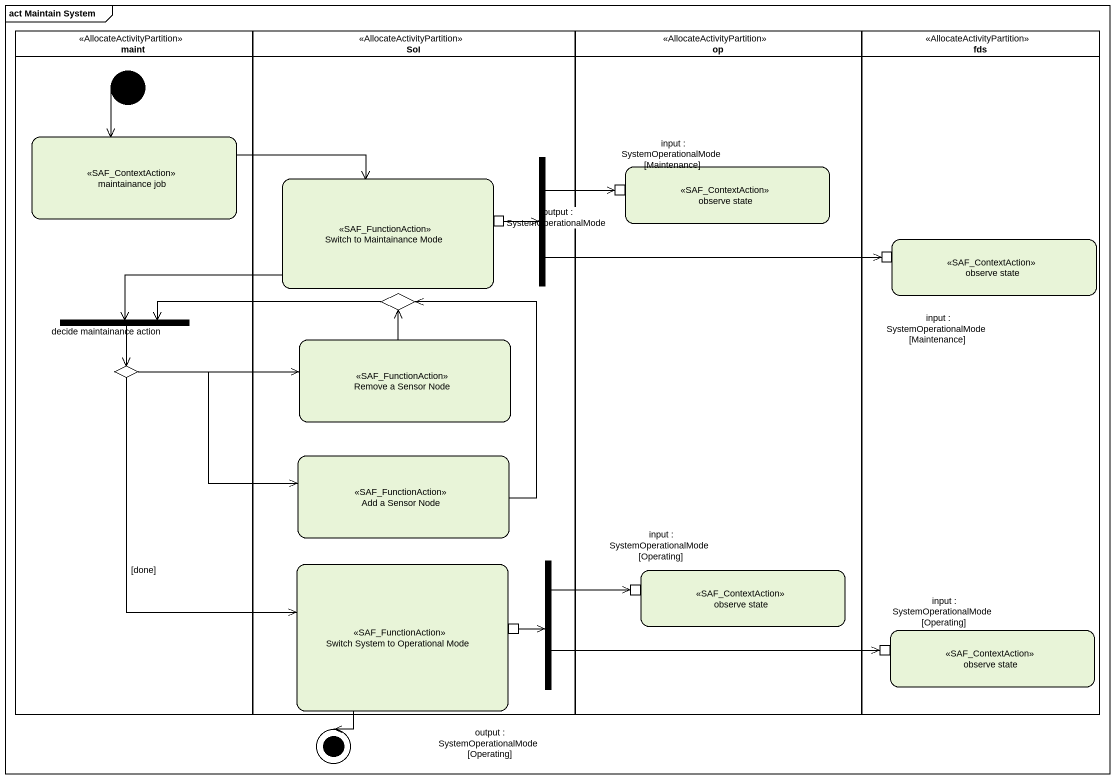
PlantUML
@startuml
mainframe act Maintain System
hide empty description
state maint <<AllocateActivityPartition>> {
  state "maintainance job" as maintainance_job <<SAF_ContextAction>>
  state fork2 <<join>>
  state "decide maintainance action" as decide_maintainance_action <<choice>>
  [*] --> maintainance_job
}
state SoI <<AllocateActivityPartition>> {
  state fork1 <<fork>>
  state "Switch to Maintainance Mode" as Switch_to_Maintainance_Mode <<SAF_FunctionAction>> {
    state "output : SystemOperationalMode" as output_SystemOperationalMode <<outputPin>>
  }
  state choice1 <<choice>>
  state "Remove a Sensor Node" as Remove_a_Sensor_Node <<SAF_FunctionAction>>
  state "Add a Sensor Node" as Add_a_Sensor_Node <<SAF_FunctionAction>>
  state "Switch System to Operational Mode" as Switch_System_to <<SAF_FunctionAction>> {
    state "output : SystemOperationalMode [Operating]" as output_SystemOperationalMode_2 <<outputPin>>
  }
  state fork3 <<fork>>
}
state op <<AllocateActivityPartition>> {
  state "observe state" as observe_state <<SAF_ContextAction>> {
    state "input : SystemOperationalMode [Maintenance]" as input_SystemOperationalMode <<inputPin>>
  }
  state "observe state" as observe_state_3 <<SAF_ContextAction>> {
    state "input : SystemOperationalMode [Operating]" as input_SystemOperationalMode_3 <<inputPin>>
  }
}
state fds <<AllocateActivityPartition>> {
  state "observe state" as observe_state_2 <<SAF_ContextAction>> {
    state "input : SystemOperationalMode [Maintenance]" as input_SystemOperationalMode_2 <<inputPin>>
  }
  state "observe state" as observe_state_4 <<SAF_ContextAction>> {
    state "input : SystemOperationalMode [Operating]" as input_SystemOperationalMode_4 <<inputPin>>
  }
}
state final1 <<end>>
maintainance_job -right-> Switch_to_Maintainance_Mode
fork1 -right-> input_SystemOperationalMode
fork1 -right-> input_SystemOperationalMode_2
Switch_to_Maintainance_Mode -left-> fork2
output_SystemOperationalMode -right-> fork1
choice1 -left-> fork2
fork2 --> decide_maintainance_action
decide_maintainance_action -right-> Remove_a_Sensor_Node
decide_maintainance_action -right-> Add_a_Sensor_Node
decide_maintainance_action --> Switch_System_to : [done]
Remove_a_Sensor_Node -up-> choice1
Add_a_Sensor_Node -up-> choice1
Switch_System_to --> final1
fork3 -right-> input_SystemOperationalMode_3
fork3 -right-> input_SystemOperationalMode_4
output_SystemOperationalMode_2 -right-> fork3
@enduml
